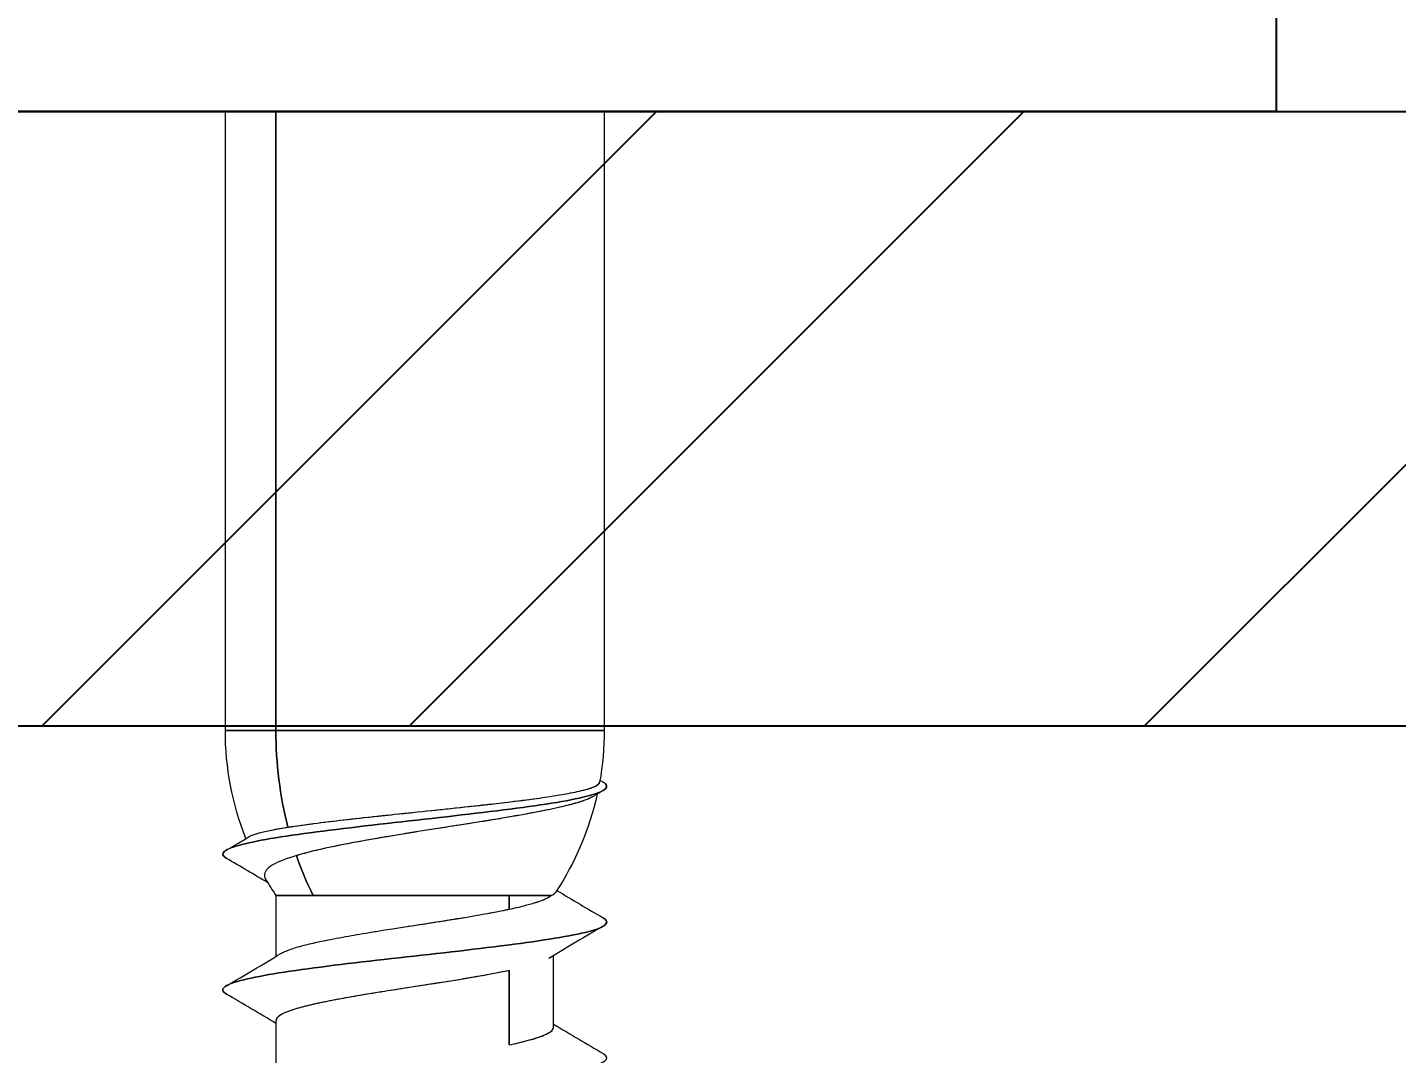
# Model space of a CAD drawing. Header units: inches. Extents: x 10 to 190, y 5 to 37.
# Drawn here: x 146.413 to 147.533, y 8.264 to 9.103 of the extents above; entities that cross this region are included whole.
import ezdxf
from ezdxf import colors
from ezdxf.entities.mleader import LeaderData, LeaderLine
from ezdxf.math import Vec2, Vec3

# ---------------------------------------------------------------- set-up
doc = ezdxf.new("R2010")
doc.units = ezdxf.units.IN
doc.header["$MEASUREMENT"] = 0
doc.styles.add('Tahoma', font='tahoma.ttf')

msp = doc.modelspace()

# ---------------------------------------------------------------- hatches: boundary and pattern name
at = {"true_color": 0x939598}
h = msp.add_hatch(dxfattribs=at)
h.set_pattern_fill('ANSI32', color=252, scale=1.7)
h.set_pattern_definition([(45, (155.2056, -21.45526), (-0.45078, 0.45078), []), (45, (155.5061, -21.45526), (-0.45078, 0.45078), [])])
edge = h.paths.add_edge_path()
edge.add_arc((145.2951, 12.9566), 6.7609, 215.46156, 220.87966)
edge.add_line((140.1833, 8.5318), (150.4069, 8.5318))
edge.add_arc((145.2951, 12.9566), 6.7609, 319.12034, 324.53844)
edge.add_line((150.8019, 9.0343), (139.7884, 9.0343))

# ---------------------------------------------------------------- linework, layer by layer
for p, q in [((147.4349, 9.2148), (147.4349, 9.0343)), ((147.4349, 9.0343), (146.1659, 9.0343))]:
    msp.add_line(p, q)
at = {"color": 0, "linetype": 'Continuous', "lineweight": 0, "extrusion": (-1, 6.12323e-17, 0)}
for p, q in [((146.5754, 8.5281), (146.5754, 9.0343)), ((146.6167, 8.5281), (146.6167, 9.0343)), ((146.6167, 9.0343), (146.6167, 8.5281)), ((146.8854, 8.5281), (146.8854, 9.0343)), ((146.6167, 8.5281), (146.5754, 8.5281)), ((146.5754, 8.5281), (146.6167, 8.5281)), ((146.6167, 8.5281), (146.8854, 8.5281)), ((146.8854, 8.5281), (146.6167, 8.5281)), ((146.6169, 8.3931), (146.8076, 8.3931)), ((146.6169, 8.3432), (146.6169, 8.3931)), ((146.6472, 8.3931), (146.6169, 8.3931)), ((146.8418, 8.3931), (146.6472, 8.3931)), ((146.8076, 8.3819), (146.8076, 8.3931)), ((146.8076, 8.3931), (146.8076, 8.3819)), ((146.8076, 8.3931), (146.8418, 8.3931)), ((146.8439, 8.2854), (146.8439, 8.3439)), ((146.8076, 8.2709), (146.8076, 8.3317)), ((146.8076, 8.3317), (146.8076, 8.2709)), ((146.6169, 8.2322), (146.6169, 8.2907))]:
    msp.add_line(p, q, dxfattribs=at)
for points in [[(139.7884, 9.0343), (150.8019, 9.0343)], [(140.1833, 8.5318), (150.4069, 8.5318)]]:
    msp.add_lwpolyline(points)
msp.add_circle((145.2951, 12.9566), 6.7609)
at = {"color": 0, "linetype": 'Continuous', "lineweight": 0, "extrusion": (0, 0, -1)}
for centre, start, end in [((-146.8157, 8.5281), 338.4106, 0), ((-146.645, 8.5281), 180, 190.1647), ((-146.645, 8.5281), 192.473, 213.4784), ((-146.8157, 8.5281), 325.8244, 329.6676)]:
    msp.add_arc(centre, 0.2403, start, end, dxfattribs=at)
for start_param, end_param in [(-1.906306, -1.570796), (-2.167274, -2.010951)]:
    msp.add_ellipse((146.7929, 8.5281), major_axis=(0, 0.2403), ratio=0.733138, start_param=start_param, end_param=end_param, dxfattribs=at)
at = {"color": 0, "linetype": 'Continuous', "lineweight": 0}
for start_param, end_param in [(-1.570796, -1.235287), (-1.130641, -0.974319)]:
    msp.add_ellipse((146.7929, 8.5281), major_axis=(0, -0.2403), ratio=0.733138, start_param=start_param, end_param=end_param, dxfattribs=at)
for points, knots in [([(146.5763, 8.4234), (146.5731, 8.4253), (146.5725, 8.4273), (146.5792, 8.4329), (146.594, 8.4366), (146.6392, 8.4439), (146.6693, 8.4476), (146.7337, 8.455), (146.7678, 8.4587), (146.827, 8.466), (146.852, 8.4697), (146.8837, 8.4771), (146.8902, 8.4808), (146.8858, 8.4849), (146.8852, 8.4853), (146.8845, 8.4857)], [0.9754835, 0.9754835, 0.9754835, 0.9754835, 0.97744693, 0.97744693, 0.98120578, 0.98120578, 0.98496462, 0.98496462, 0.98872347, 0.98872347, 0.99248231, 0.99248231, 0.99624116, 0.99624116, 0.99665651, 0.99665651, 0.99665651, 0.99665651]), ([(146.8845, 8.4857), (146.8852, 8.4853), (146.8858, 8.4849), (146.8902, 8.4808), (146.8837, 8.4771), (146.852, 8.4697), (146.827, 8.466), (146.7678, 8.4587), (146.7337, 8.455), (146.6693, 8.4476), (146.6392, 8.4439), (146.594, 8.4366), (146.5792, 8.4329), (146.5725, 8.4273), (146.5731, 8.4253), (146.5763, 8.4234)], [-0.99665651, -0.99665651, -0.99665651, -0.99665651, -0.99624116, -0.99624116, -0.99248231, -0.99248231, -0.98872347, -0.98872347, -0.98496462, -0.98496462, -0.98120578, -0.98120578, -0.97744693, -0.97744693, -0.9754835, -0.9754835, -0.9754835, -0.9754835]), ([(146.6266, 8.4489), (146.6269, 8.449), (146.6273, 8.449), (146.6277, 8.4491), (146.6299, 8.4494), (146.6328, 8.4499), (146.6367, 8.4504), (146.6415, 8.4511), (146.6453, 8.4516), (146.6478, 8.4519), (146.6557, 8.453), (146.664, 8.454), (146.6725, 8.4549), (146.681, 8.4559), (146.6901, 8.4569), (146.6998, 8.458), (146.7008, 8.4581), (146.7021, 8.4582), (146.7038, 8.4584), (146.7063, 8.4587), (146.7097, 8.459), (146.7141, 8.4595), (146.7222, 8.4603), (146.7271, 8.4608), (146.7286, 8.461), (146.739, 8.4621), (146.7487, 8.4631), (146.7576, 8.464), (146.7618, 8.4645), (146.7715, 8.4655), (146.7857, 8.4671), (146.7876, 8.4673), (146.7901, 8.4676), (146.7933, 8.4679), (146.7981, 8.4685), (146.8043, 8.4692), (146.8117, 8.4701), (146.821, 8.4712), (146.8286, 8.4722), (146.8348, 8.4731), (146.8399, 8.4739), (146.8467, 8.4749), (146.8539, 8.4762), (146.8565, 8.4767), (146.8591, 8.4772), (146.8614, 8.4777), (146.8639, 8.4782), (146.8662, 8.4787), (146.8684, 8.4792), (146.8734, 8.4805), (146.8761, 8.4815), (146.8777, 8.4823), (146.8796, 8.4832), (146.8811, 8.4842), (146.8815, 8.4854), (146.8816, 8.4855), (146.8816, 8.4856), (146.8816, 8.4856)], [0, 0, 0, 0, 0.004954, 0.004954, 0.004954, 0.03125, 0.03125, 0.03125, 0.0625, 0.0625, 0.0625, 0.125, 0.125, 0.125, 0.1875, 0.1875, 0.1875, 0.2001248, 0.2001248, 0.2001248, 0.21875, 0.21875, 0.21875, 0.25, 0.25, 0.25, 0.3125, 0.3125, 0.3125, 0.375, 0.375, 0.375, 0.3999377, 0.3999377, 0.3999377, 0.4375, 0.4375, 0.4375, 0.5, 0.5, 0.5, 0.5625, 0.5625, 0.5625, 0.5929762, 0.5929762, 0.5929762, 0.625, 0.625, 0.625, 0.6875, 0.6875, 0.6875, 0.75, 0.75, 0.75, 0.7537128, 0.7537128, 0.7537128, 0.7537128]), ([(146.8539, 8.4762), (146.8592, 8.4772), (146.8641, 8.4782), (146.8685, 8.4793), (146.8739, 8.4807), (146.8774, 8.482), (146.8794, 8.4832), (146.8806, 8.4839), (146.8813, 8.4847), (146.8816, 8.4854)], [0.5633866, 0.5633866, 0.5633866, 0.5633866, 0.625, 0.625, 0.625, 0.7023924, 0.7023924, 0.7023924, 0.7491506, 0.7491506, 0.7491506, 0.7491506]), ([(146.6266, 8.4489), (146.6333, 8.45), (146.6413, 8.4511), (146.6507, 8.4523), (146.6573, 8.4532), (146.6647, 8.454), (146.6718, 8.4549), (146.6803, 8.4558), (146.6893, 8.4569), (146.6993, 8.4579), (146.7093, 8.459), (146.719, 8.46), (146.7284, 8.461), (146.7391, 8.4621), (146.7502, 8.4632), (146.7598, 8.4643), (146.7694, 8.4653), (146.7801, 8.4664), (146.7923, 8.4678), (146.8057, 8.4693), (146.8165, 8.4706), (146.8255, 8.4718), (146.8288, 8.4723), (146.8318, 8.4727), (146.8349, 8.4731)], [0, 0, 0, 0, 0.072901, 0.072901, 0.072901, 0.125, 0.125, 0.125, 0.1875, 0.1875, 0.1875, 0.25, 0.25, 0.25, 0.3214286, 0.3214286, 0.3214286, 0.3928571, 0.3928571, 0.3928571, 0.471468, 0.471468, 0.471468, 0.4996302, 0.4996302, 0.4996302, 0.4996302]), ([(146.8762, 8.4741), (146.8742, 8.4729), (146.8713, 8.4716), (146.8679, 8.4704), (146.8642, 8.4692), (146.8597, 8.4678), (146.8536, 8.4664), (146.8476, 8.4649), (146.8412, 8.4635), (146.8351, 8.4623), (146.8297, 8.4612), (146.8233, 8.46), (146.8155, 8.4586), (146.8145, 8.4584), (146.8134, 8.4583), (146.812, 8.458), (146.8023, 8.4563), (146.7946, 8.455), (146.7897, 8.4542), (146.7886, 8.4541), (146.7876, 8.4539), (146.7862, 8.4537), (146.7785, 8.4524), (146.7693, 8.451), (146.759, 8.4494), (146.7486, 8.4478), (146.7391, 8.4463), (146.7296, 8.4447), (146.7201, 8.4432), (146.7108, 8.4417), (146.7024, 8.4402), (146.694, 8.4388), (146.685, 8.4372), (146.6756, 8.4354), (146.6622, 8.4329), (146.6511, 8.4304), (146.6427, 8.4282), (146.6392, 8.4273), (146.6362, 8.4265), (146.6335, 8.4257)], [0.315789, 0.315789, 0.315789, 0.315789, 0.375, 0.375, 0.375, 0.4375, 0.4375, 0.4375, 0.5, 0.5, 0.5, 0.5550015, 0.5550015, 0.5550015, 0.5625, 0.5625, 0.5625, 0.6134033, 0.6134033, 0.6134033, 0.625, 0.625, 0.625, 0.6875, 0.6875, 0.6875, 0.75, 0.75, 0.75, 0.8125, 0.8125, 0.8125, 0.875, 0.875, 0.875, 0.9636086, 0.9636086, 0.9636086, 1, 1, 1, 1]), ([(146.8762, 8.4741), (146.8743, 8.473), (146.8716, 8.4717), (146.8674, 8.4703), (146.8646, 8.4693), (146.8618, 8.4685), (146.8594, 8.4678), (146.8569, 8.4672), (146.8548, 8.4666), (146.8533, 8.4663), (146.8464, 8.4646), (146.8398, 8.4632), (146.8347, 8.4622), (146.8282, 8.4609), (146.8207, 8.4595), (146.8123, 8.4581), (146.8094, 8.4576), (146.8053, 8.4568), (146.7999, 8.4559), (146.7969, 8.4554), (146.7941, 8.455), (146.7916, 8.4546), (146.7899, 8.4543), (146.7883, 8.454), (146.7868, 8.4538), (146.7744, 8.4518), (146.765, 8.4503), (146.7594, 8.4495), (146.7502, 8.448), (146.7407, 8.4465), (146.7311, 8.445), (146.7271, 8.4443), (146.7224, 8.4436), (146.7171, 8.4427), (146.713, 8.442), (146.7089, 8.4413), (146.7049, 8.4407), (146.7043, 8.4406), (146.7038, 8.4405), (146.7032, 8.4404), (146.6986, 8.4396), (146.6941, 8.4388), (146.6897, 8.438), (146.686, 8.4374), (146.6817, 8.4366), (146.6768, 8.4357), (146.6684, 8.4341), (146.6604, 8.4324), (146.6532, 8.4308), (146.6495, 8.4299), (146.6426, 8.4283), (146.6345, 8.4259), (146.6342, 8.4259), (146.6339, 8.4258), (146.6335, 8.4257)], [0.3150203, 0.3150203, 0.3150203, 0.3150203, 0.375, 0.375, 0.375, 0.4056357, 0.4056357, 0.4056357, 0.4375, 0.4375, 0.4375, 0.5, 0.5, 0.5, 0.5625, 0.5625, 0.5625, 0.59375, 0.59375, 0.59375, 0.6120792, 0.6120792, 0.6120792, 0.625, 0.625, 0.625, 0.6875, 0.6875, 0.6875, 0.75, 0.75, 0.75, 0.78125, 0.78125, 0.78125, 0.8085147, 0.8085147, 0.8085147, 0.8125, 0.8125, 0.8125, 0.84375, 0.84375, 0.84375, 0.875, 0.875, 0.875, 0.9375, 0.9375, 0.9375, 0.9975072, 0.9975072, 0.9975072, 1, 1, 1, 1]), ([(146.5948, 8.4412), (146.5952, 8.4414), (146.5958, 8.4417), (146.5965, 8.442), (146.5984, 8.4429), (146.6009, 8.4436), (146.6033, 8.4443), (146.6059, 8.445), (146.6092, 8.4458), (146.6135, 8.4466), (146.6173, 8.4474), (146.6217, 8.4481), (146.6266, 8.4489)], [0.8276654, 0.8276654, 0.8276654, 0.8276654, 0.8392857, 0.8392857, 0.8392857, 0.8928571, 0.8928571, 0.8928571, 0.9464286, 0.9464286, 0.9464286, 1, 1, 1, 1]), ([(146.6005, 8.4435), (146.6006, 8.4435), (146.6008, 8.4435), (146.6009, 8.4436), (146.6063, 8.4452), (146.6139, 8.4468), (146.6219, 8.4482), (146.6235, 8.4484), (146.625, 8.4487), (146.6266, 8.4489)], [0.8721925, 0.8721925, 0.8721925, 0.8721925, 0.875, 0.875, 0.875, 0.979864, 0.979864, 0.979864, 1, 1, 1, 1]), ([(146.6335, 8.4257), (146.6254, 8.4232), (146.6191, 8.4208), (146.6148, 8.4184), (146.6126, 8.4172), (146.6109, 8.4159), (146.6097, 8.4147), (146.6085, 8.4135), (146.6076, 8.4121), (146.6074, 8.4106), (146.6072, 8.4092), (146.6075, 8.4079), (146.6083, 8.4067)], [0, 0, 0, 0, 0.25, 0.25, 0.25, 0.375, 0.375, 0.375, 0.5, 0.5, 0.5, 0.6118816, 0.6118816, 0.6118816, 0.6118816]), ([(146.8076, 8.3819), (146.8115, 8.3827), (146.8157, 8.3836), (146.8197, 8.3847), (146.8266, 8.3864), (146.8292, 8.3874), (146.8296, 8.3875), (146.8301, 8.3876), (146.8306, 8.3878), (146.8311, 8.388), (146.8329, 8.3886), (146.835, 8.3893), (146.8371, 8.3903), (146.8397, 8.3915), (146.841, 8.3924), (146.8418, 8.3931)], [0, 0, 0, 0, 0.25, 0.25, 0.25, 0.5, 0.5, 0.5, 0.556537, 0.556537, 0.556537, 0.75, 0.75, 0.75, 1, 1, 1, 1]), ([(146.6207, 8.3455), (146.6215, 8.346), (146.6225, 8.3466), (146.624, 8.3472), (146.6267, 8.3484), (146.63, 8.3495), (146.6337, 8.3507), (146.6351, 8.3511), (146.6371, 8.3516), (146.64, 8.3524), (146.6431, 8.3532), (146.6455, 8.3538), (146.6471, 8.3541), (146.6479, 8.3543), (146.6489, 8.3545), (146.6501, 8.3548), (146.6532, 8.3555), (146.6576, 8.3564), (146.6638, 8.3576), (146.6707, 8.3589), (146.6772, 8.3601), (146.683, 8.3611), (146.6859, 8.3616), (146.6894, 8.3621), (146.6934, 8.3628), (146.6969, 8.3634), (146.7005, 8.364), (146.7041, 8.3646), (146.7065, 8.3649), (146.7092, 8.3654), (146.7123, 8.3659), (146.7163, 8.3665), (146.7209, 8.3672), (146.7261, 8.368), (146.7357, 8.3695), (146.7432, 8.3707), (146.7483, 8.3715), (146.7528, 8.3722), (146.7602, 8.3733), (146.7698, 8.3749), (146.7739, 8.3756), (146.7777, 8.3763), (146.7813, 8.3769), (146.7843, 8.3774), (146.7872, 8.3779), (146.7898, 8.3784), (146.8006, 8.3804), (146.8059, 8.3815), (146.8076, 8.3819)], [0.3560294, 0.3560294, 0.3560294, 0.3560294, 0.375, 0.375, 0.375, 0.4375, 0.4375, 0.4375, 0.46875, 0.46875, 0.46875, 0.5, 0.5, 0.5, 0.5168864, 0.5168864, 0.5168864, 0.5625, 0.5625, 0.5625, 0.625, 0.625, 0.625, 0.65625, 0.65625, 0.65625, 0.6875, 0.6875, 0.6875, 0.7143892, 0.7143892, 0.7143892, 0.75, 0.75, 0.75, 0.8125, 0.8125, 0.8125, 0.875, 0.875, 0.875, 0.9090246, 0.9090246, 0.9090246, 0.9375, 0.9375, 0.9375, 1, 1, 1, 1]), ([(146.7912, 8.3787), (146.7917, 8.3788), (146.7921, 8.3788), (146.7925, 8.3789), (146.801, 8.3805), (146.8064, 8.3816), (146.8076, 8.3819)], [0.93427687, 0.93427687, 0.93427687, 0.93427687, 0.9375, 0.9375, 0.9375, 1, 1, 1, 1]), ([(146.5763, 8.3124), (146.5728, 8.3145), (146.5724, 8.3166), (146.5805, 8.3223), (146.5961, 8.326), (146.6424, 8.3334), (146.673, 8.3371), (146.7377, 8.3444), (146.7716, 8.3481), (146.8301, 8.3555), (146.8546, 8.3592), (146.8848, 8.3665), (146.8905, 8.3702), (146.8853, 8.3742), (146.885, 8.3744), (146.8845, 8.3747)], [0.93774534, 0.93774534, 0.93774534, 0.93774534, 0.93985849, 0.93985849, 0.94361733, 0.94361733, 0.94737618, 0.94737618, 0.95113502, 0.95113502, 0.95489387, 0.95489387, 0.95865271, 0.95865271, 0.9589223, 0.9589223, 0.9589223, 0.9589223]), ([(146.8845, 8.3747), (146.885, 8.3744), (146.8853, 8.3742), (146.8905, 8.3702), (146.8848, 8.3665), (146.8546, 8.3592), (146.8301, 8.3555), (146.7716, 8.3481), (146.7377, 8.3444), (146.673, 8.3371), (146.6424, 8.3334), (146.5961, 8.326), (146.5805, 8.3223), (146.5724, 8.3166), (146.5728, 8.3145), (146.5763, 8.3124)], [-0.9589223, -0.9589223, -0.9589223, -0.9589223, -0.95865271, -0.95865271, -0.95489387, -0.95489387, -0.95113502, -0.95113502, -0.94737618, -0.94737618, -0.94361733, -0.94361733, -0.93985849, -0.93985849, -0.93774534, -0.93774534, -0.93774534, -0.93774534]), ([(146.725, 8.3678), (146.7251, 8.3679), (146.7252, 8.3679), (146.7253, 8.3679), (146.7409, 8.3703), (146.7559, 8.3726), (146.7701, 8.375)], [0.7492425, 0.7492425, 0.7492425, 0.7492425, 0.75, 0.75, 0.75, 0.8746825, 0.8746825, 0.8746825, 0.8746825]), ([(146.8076, 8.3317), (146.8059, 8.3313), (146.8006, 8.3302), (146.7898, 8.3282), (146.7872, 8.3277), (146.7843, 8.3272), (146.7813, 8.3267), (146.7778, 8.3261), (146.7739, 8.3254), (146.7699, 8.3247), (146.7602, 8.3231), (146.7528, 8.322), (146.7483, 8.3213), (146.7432, 8.3205), (146.7357, 8.3193), (146.7261, 8.3178), (146.7211, 8.317), (146.7165, 8.3163), (146.7123, 8.3156), (146.7093, 8.3152), (146.7066, 8.3147), (146.704, 8.3143), (146.7002, 8.3137), (146.6967, 8.3131), (146.6934, 8.3126), (146.6903, 8.3121), (146.6868, 8.3115), (146.683, 8.3109), (146.6772, 8.3099), (146.6707, 8.3087), (146.6638, 8.3074), (146.6576, 8.3062), (146.6532, 8.3053), (146.6501, 8.3046), (146.6489, 8.3043), (146.6479, 8.3041), (146.6471, 8.3039), (146.6455, 8.3035), (146.643, 8.303), (146.64, 8.3022), (146.6371, 8.3015), (146.6351, 8.3009), (146.6337, 8.3005), (146.63, 8.2994), (146.6266, 8.2982), (146.6239, 8.297), (146.6193, 8.2949), (146.6185, 8.2937), (146.6183, 8.2935), (146.6181, 8.2933), (146.6168, 8.2924), (146.6169, 8.2907)], [0, 0, 0, 0, 0.0625, 0.0625, 0.0625, 0.0910236, 0.0910236, 0.0910236, 0.125, 0.125, 0.125, 0.1875, 0.1875, 0.1875, 0.25, 0.25, 0.25, 0.2866586, 0.2866586, 0.2866586, 0.3125, 0.3125, 0.3125, 0.34375, 0.34375, 0.34375, 0.375, 0.375, 0.375, 0.4375, 0.4375, 0.4375, 0.483038, 0.483038, 0.483038, 0.5, 0.5, 0.5, 0.53125, 0.53125, 0.53125, 0.5625, 0.5625, 0.5625, 0.625, 0.625, 0.625, 0.6875, 0.6875, 0.6875, 0.7430454, 0.7430454, 0.7430454, 0.7430454]), ([(146.8076, 8.3317), (146.8013, 8.3304), (146.7944, 8.329), (146.7891, 8.3281), (146.7838, 8.3271), (146.7763, 8.3258), (146.7668, 8.3242), (146.7477, 8.3211), (146.7303, 8.3185), (146.7168, 8.3163), (146.7118, 8.3155), (146.7055, 8.3146), (146.6965, 8.3131), (146.6876, 8.3117), (146.6819, 8.3107), (146.6774, 8.3099), (146.673, 8.3091), (146.6675, 8.3081), (146.6611, 8.3069), (146.6547, 8.3056), (146.6502, 8.3046), (146.6465, 8.3038), (146.6421, 8.3028), (146.6376, 8.3016), (146.6343, 8.3006), (146.6309, 8.2997), (146.6271, 8.2985), (146.6232, 8.2967), (146.6193, 8.2948), (146.6184, 8.2936), (146.6182, 8.2934), (146.618, 8.2932), (146.6169, 8.2922), (146.6169, 8.2907)], [0, 0, 0, 0, 0.0714286, 0.0714286, 0.0714286, 0.1428571, 0.1428571, 0.1428571, 0.2857143, 0.2857143, 0.2857143, 0.3392857, 0.3392857, 0.3392857, 0.3928571, 0.3928571, 0.3928571, 0.4464286, 0.4464286, 0.4464286, 0.5, 0.5, 0.5, 0.5625, 0.5625, 0.5625, 0.625, 0.625, 0.625, 0.6875, 0.6875, 0.6875, 0.7464897, 0.7464897, 0.7464897, 0.7464897]), ([(146.8076, 8.2709), (146.8126, 8.2719), (146.8177, 8.2731), (146.8233, 8.2746), (146.8289, 8.2761), (146.8322, 8.2773), (146.8344, 8.2781), (146.8365, 8.279), (146.839, 8.2801), (146.8405, 8.2811), (146.8421, 8.2821), (146.8434, 8.2833), (146.8438, 8.2846), (146.8438, 8.2849), (146.8439, 8.2852), (146.8439, 8.2854)], [0, 0, 0, 0, 0.0625, 0.0625, 0.0625, 0.125, 0.125, 0.125, 0.1875, 0.1875, 0.1875, 0.25, 0.25, 0.25, 0.2633452, 0.2633452, 0.2633452, 0.2633452]), ([(146.8076, 8.2709), (146.8124, 8.2719), (146.8175, 8.2731), (146.8223, 8.2744), (146.8275, 8.2757), (146.8305, 8.2768), (146.8323, 8.2774), (146.8328, 8.2776), (146.8332, 8.2777), (146.8335, 8.2778), (146.8346, 8.2782), (146.8361, 8.2788), (146.8377, 8.2796), (146.8394, 8.2804), (146.8403, 8.2809), (146.8408, 8.2813), (146.8425, 8.2824), (146.8435, 8.2836), (146.8438, 8.2848), (146.8438, 8.2849), (146.8439, 8.2851), (146.8439, 8.2854)], [0, 0, 0, 0, 0.0625, 0.0625, 0.0625, 0.1117725, 0.1117725, 0.1117725, 0.125, 0.125, 0.125, 0.15625, 0.15625, 0.15625, 0.1875, 0.1875, 0.1875, 0.25, 0.25, 0.25, 0.2670222, 0.2670222, 0.2670222, 0.2670222]), ([(146.5764, 8.2014), (146.5726, 8.2036), (146.5724, 8.2058), (146.582, 8.2117), (146.5983, 8.2154), (146.6457, 8.2228), (146.6767, 8.2265), (146.7416, 8.2339), (146.7754, 8.2375), (146.8332, 8.2449), (146.857, 8.2486), (146.8858, 8.256), (146.8907, 8.2597), (146.8849, 8.2635), (146.8847, 8.2636), (146.8845, 8.2637)], [0.90000731, 0.90000731, 0.90000731, 0.90000731, 0.90227005, 0.90227005, 0.90602889, 0.90602889, 0.90978774, 0.90978774, 0.91354658, 0.91354658, 0.91730542, 0.91730542, 0.92106427, 0.92106427, 0.92118945, 0.92118945, 0.92118945, 0.92118945])]:
    msp.add_open_spline(points, degree=3, knots=knots, dxfattribs=at)
for points in [[(146.8844, 8.4789), (146.8817, 8.4773), (146.8789, 8.4757), (146.8762, 8.4741)], [(146.8777, 8.4823), (146.8777, 8.4823), (146.8777, 8.4823), (146.8777, 8.4823)], [(146.8819, 8.4872), (146.8828, 8.4867), (146.8836, 8.4862), (146.8845, 8.4857)], [(146.5762, 8.4302), (146.5824, 8.4338), (146.5886, 8.4375), (146.5948, 8.4412)], [(146.6103, 8.4034), (146.599, 8.4101), (146.5877, 8.4168), (146.5763, 8.4234)], [(146.8418, 8.3931), (146.8439, 8.3939), (146.845, 8.3947), (146.8455, 8.3955)], [(146.8466, 8.3971), (146.8592, 8.3896), (146.8718, 8.3821), (146.8845, 8.3747)], [(146.8844, 8.3679), (146.8695, 8.3592), (146.8547, 8.3504), (146.8399, 8.3416)], [(146.5763, 8.3192), (146.5911, 8.3279), (146.6059, 8.3367), (146.6207, 8.3455)], [(146.6169, 8.2884), (146.6034, 8.2965), (146.5899, 8.3044), (146.5763, 8.3124)], [(146.8439, 8.2877), (146.8574, 8.2797), (146.8709, 8.2717), (146.8845, 8.2637)]]:
    msp.add_open_spline(points, degree=3, dxfattribs=at)

# ---------------------------------------------------------------- leaders
ml = msp.add_multileader_mtext('Standard')
ml.set_content('5/16" STAINLESS STEEL LAG BOLT OR STRUCTURAL SCREW WITH 2-1/2" MIN. EMBEDMENT AND FLAT WASHER', color=256, style='Tahoma')
ml.set_leader_properties()
ml.build(insert=Vec2(0, 0))
ml.multileader.update_dxf_attribs({"dogleg_length": 0.36, "arrow_head_size": 0.3438, "scale": 4})
ctx = ml.context
ctx.base_point, ctx.scale, ctx.char_height, ctx.arrow_head_size, ctx.landing_gap_size, ctx.plane_origin = Vec3(154.8025, 8.6785), 4, 0.34375, 0.3438, 0.495, Vec3(147.7898, 11.964)
notes = []
notes.append((ctx, [(0, (1, 1, 0), (152.8225, 8.6785), (1, 0), 1.98, [(0, [(146.8872, 7.8157)], 0, [])])]))
ctx.mtext.insert, ctx.mtext.width, ctx.mtext.flow_direction = Vec3(155.2975, 8.8535), 8.154885, 5
for ctx, leaders in notes:
    for number, flags, end, landing, length, lines in leaders:
        leader = LeaderData()
        leader.index, (leader.has_last_leader_line, leader.has_dogleg_vector, leader.attachment_direction) = number, flags
        leader.last_leader_point, leader.dogleg_vector, leader.dogleg_length = Vec3(end), Vec3(landing), length
        for number, points, colour, breaks in lines:
            line = LeaderLine()
            line.index, line.vertices, line.color, line.breaks = number, Vec3.list(points), colors.encode_raw_color(colour), breaks
            leader.lines.append(line)
        ctx.leaders.append(leader)

doc.saveas('drawing.dxf')
